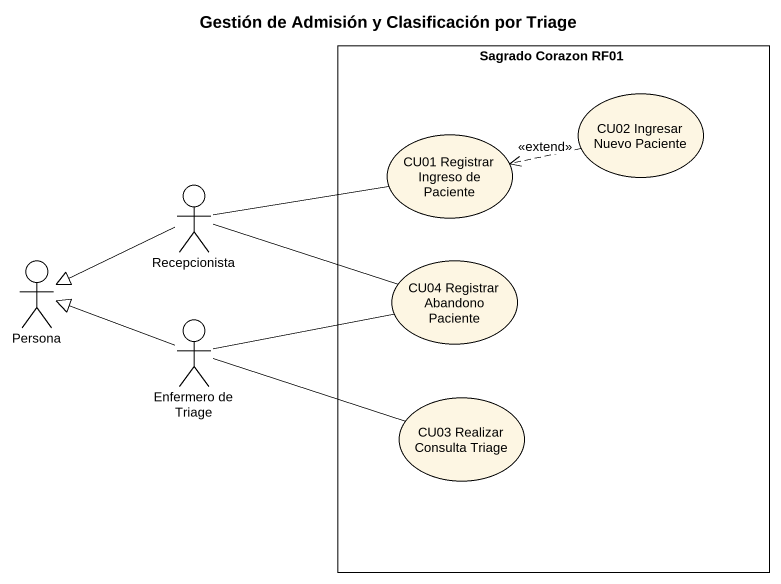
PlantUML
@startuml
title Gestión de Admisión y Clasificación por Triage
rectangle "Sagrado Corazon RF01" as Sagrado_Corazon_RF01 {
  usecase "CU02 Ingresar Nuevo Paciente" as CU02_Ingresar_Nuevo_Paciente
  usecase "CU01 Registrar Ingreso de Paciente" as CU01_Registrar_Ingreso_de
  usecase "CU04 Registrar Abandono Paciente" as CU04_Registrar_Abandono
  usecase "CU03 Realizar Consulta Triage" as CU03_Realizar_Consulta
}
actor Recepcionista
actor Persona
actor "Enfermero de Triage" as Enfermero_de_Triage
CU02_Ingresar_Nuevo_Paciente .left.> CU01_Registrar_Ingreso_de : <<extend>>
Recepcionista -right- CU01_Registrar_Ingreso_de
Recepcionista -left-|> Persona
Recepcionista -right- CU04_Registrar_Abandono
Enfermero_de_Triage -left-|> Persona
Enfermero_de_Triage -right- CU04_Registrar_Abandono
Enfermero_de_Triage -right- CU03_Realizar_Consulta
@enduml
